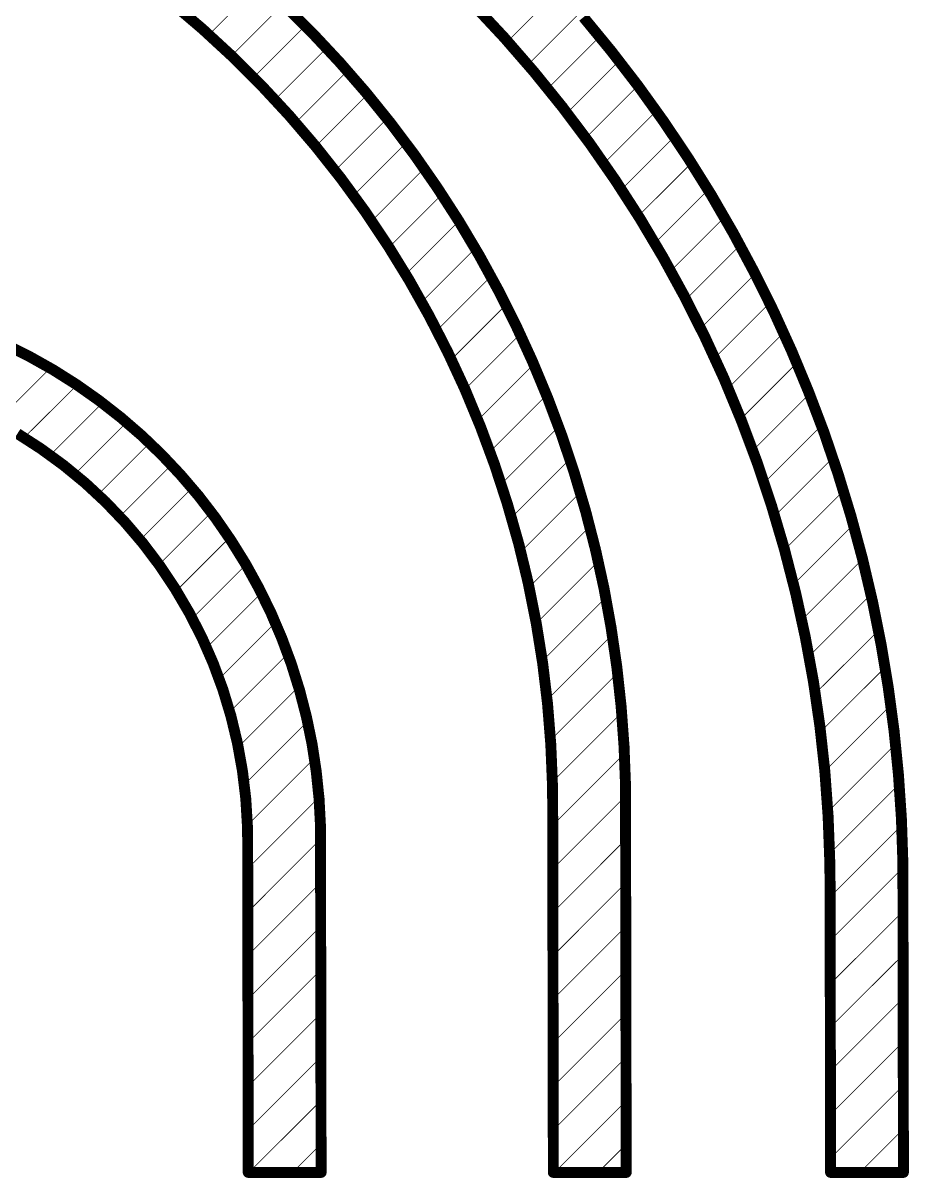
# Model space of a CAD drawing. Header units: millimetres. Extents: x 0 to 13.2, y -0.1 to 6.1.
# Drawn here: x 11.941 to 13.159, y 1.493 to 3.081 of the extents above; entities that cross this region are included whole.
import ezdxf

# ---------------------------------------------------------------- set-up
doc = ezdxf.new("R2010")
doc.units = ezdxf.units.MM
doc.header["$MEASUREMENT"] = 0
doc.layers.add('Mechanical3', color=76, linetype='Continuous')

msp = doc.modelspace()

# ---------------------------------------------------------------- linework, layer by layer
at = {"layer": 'Mechanical3'}
for points, const_width in [([(12.1963, 3.0648), (12.2682, 3.1367)], 0.001), ([(12.1452, 3.1096), (12.1879, 3.0732)], 0.015), ([(12.5606, 3.1067), (12.603, 3.0612)], 0.015), ([(12.6072, 3.0557), (12.679, 3.1275)], 0.001), ([(12.2275, 3.036), (12.2993, 3.1078)], 0.001), ([(12.3007, 3.1057), (12.3394, 3.0671)], 0.015), ([(12.6351, 3.0235), (12.7071, 3.0956)], 0.001), ([(12.7118, 3.0894), (12.7501, 3.0428)], 0.015), ([(12.1879, 3.0732), (12.2292, 3.0351)], 0.015), ([(12.2576, 3.0061), (12.3294, 3.0779)], 0.001), ([(12.3394, 3.0671), (12.3767, 3.0272)], 0.015), ([(12.603, 3.0612), (12.6438, 3.0142)], 0.015), ([(12.6622, 2.9907), (12.7343, 3.0628)], 0.001), ([(12.7501, 3.0428), (12.7869, 2.995)], 0.015), ([(12.2292, 3.0351), (12.2689, 2.9955)], 0.015), ([(12.2869, 2.9754), (12.3587, 3.0472)], 0.001), ([(12.3767, 3.0272), (12.4125, 2.986)], 0.015), ([(12.6438, 3.0142), (12.6829, 2.9658)], 0.015), ([(12.6888, 2.9572), (12.761, 3.0295)], 0.001), ([(12.2689, 2.9955), (12.3071, 2.9543)], 0.015), ([(12.3154, 2.9439), (12.3873, 3.0158)], 0.001), ([(12.7869, 2.995), (12.8221, 2.946)], 0.015), ([(12.4125, 2.986), (12.4468, 2.9435)], 0.015), ([(12.7145, 2.923), (12.7871, 2.9956)], 0.001), ([(12.343, 2.9115), (12.4151, 2.9835)], 0.001), ([(12.6829, 2.9658), (12.7203, 2.916)], 0.015), ([(12.3071, 2.9543), (12.3436, 2.9116)], 0.015), ([(12.7393, 2.8878), (12.8122, 2.9606)], 0.001), ([(12.3696, 2.878), (12.4419, 2.9503)], 0.001), ([(12.4468, 2.9435), (12.4796, 2.8998)], 0.015), ([(12.8221, 2.946), (12.8557, 2.8959)], 0.015), ([(12.7203, 2.916), (12.7558, 2.8649)], 0.015), ([(12.7636, 2.8521), (12.8366, 2.9251)], 0.001), ([(12.3436, 2.9116), (12.3784, 2.8676)], 0.015), ([(12.3952, 2.8437), (12.4678, 2.9163)], 0.001), ([(12.4796, 2.8998), (12.5108, 2.8549)], 0.015), ([(12.8557, 2.8959), (12.8877, 2.8447)], 0.015), ([(12.4201, 2.8086), (12.4929, 2.8814)], 0.001), ([(12.7871, 2.8156), (12.8605, 2.889)], 0.001), ([(12.3784, 2.8676), (12.4115, 2.8222)], 0.015), ([(12.5108, 2.8549), (12.5404, 2.809)], 0.015), ([(12.7558, 2.8649), (12.7895, 2.8126)], 0.015), ([(12.4441, 2.7726), (12.5172, 2.8457)], 0.001), ([(12.8096, 2.7781), (12.8835, 2.852)], 0.001), ([(12.8877, 2.8447), (12.9179, 2.7924)], 0.015), ([(12.4115, 2.8222), (12.4427, 2.7755)], 0.015), ([(12.5404, 2.809), (12.5683, 2.7621)], 0.015), ([(12.7895, 2.8126), (12.8213, 2.7591)], 0.015), ([(12.8314, 2.7399), (12.9057, 2.8142)], 0.001), ([(12.4669, 2.7354), (12.5407, 2.8092)], 0.001), ([(12.9179, 2.7924), (12.9464, 2.7392)], 0.015), ([(12.4427, 2.7755), (12.4721, 2.7277)], 0.015), ([(12.4888, 2.6973), (12.5631, 2.7716)], 0.001), ([(12.5683, 2.7621), (12.5946, 2.7141)], 0.015), ([(12.8213, 2.7591), (12.8512, 2.7045)], 0.015), ([(12.8526, 2.7011), (12.9273, 2.7757)], 0.001), ([(12.4721, 2.7277), (12.4996, 2.6787)], 0.015), ([(12.5097, 2.6582), (12.5846, 2.7331)], 0.001), ([(12.8726, 2.6611), (12.9481, 2.7366)], 0.001), ([(12.9464, 2.7392), (12.9732, 2.6852)], 0.015), ([(12.5946, 2.7141), (12.6191, 2.6653)], 0.015), ([(12.8512, 2.7045), (12.8791, 2.6489)], 0.015), ([(12.4996, 2.6787), (12.5252, 2.6287)], 0.015), ([(12.5297, 2.6182), (12.6052, 2.6937)], 0.001), ([(12.8919, 2.6204), (12.968, 2.6964)], 0.001), ([(12.9732, 2.6852), (12.9982, 2.6302)], 0.015), ([(12.6191, 2.6653), (12.6418, 2.6157)], 0.015), ([(12.5487, 2.5772), (12.6249, 2.6534)], 0.001), ([(12.8791, 2.6489), (12.9051, 2.5924)], 0.015), ([(12.9104, 2.5788), (12.987, 2.6555)], 0.001), ([(11.9155, 2.64), (11.9494, 2.623)], 0.015), ([(12.9982, 2.6302), (13.0213, 2.5745)], 0.015), ([(11.9494, 2.623), (11.9825, 2.6044)], 0.015), ([(12.5252, 2.6287), (12.5488, 2.5778)], 0.015), ([(12.6418, 2.6157), (12.6628, 2.5652)], 0.015), ([(11.904, 2.5325), (11.9788, 2.6073)], 0.001), ([(11.9825, 2.6044), (12.0146, 2.5841)], 0.015), ([(12.5663, 2.5348), (12.6436, 2.6121)], 0.001), ([(12.928, 2.5365), (13.0053, 2.6138)], 0.001), ([(12.0146, 2.5841), (12.0456, 2.5622)], 0.015), ([(12.9051, 2.5924), (12.9289, 2.5349)], 0.015), ([(11.9419, 2.5104), (12.0157, 2.5841)], 0.001), ([(12.5488, 2.5778), (12.5703, 2.5259)], 0.015), ([(13.0213, 2.5745), (13.0427, 2.5181)], 0.015), ([(11.9778, 2.4863), (12.0506, 2.5591)], 0.001), ([(12.0456, 2.5622), (12.0755, 2.5388)], 0.015), ([(12.5829, 2.4913), (12.6613, 2.5697)], 0.001), ([(12.6628, 2.5652), (12.682, 2.5141)], 0.015), ([(12.9444, 2.4929), (13.0228, 2.5713)], 0.001), ([(12.0755, 2.5388), (12.1042, 2.514)], 0.015), ([(12.9289, 2.5349), (12.9508, 2.4766)], 0.015), ([(12.0117, 2.4601), (12.0839, 2.5324)], 0.001), ([(12.5703, 2.5259), (12.5898, 2.4733)], 0.015), ([(12.5982, 2.4467), (12.6777, 2.5262)], 0.001), ([(12.9599, 2.4484), (13.0393, 2.5278)], 0.001), ([(11.9334, 2.5167), (11.9656, 2.4959)], 0.015), ([(12.1042, 2.514), (12.1316, 2.4877)], 0.015), ([(12.682, 2.5141), (12.6993, 2.4623)], 0.015), ([(13.0427, 2.5181), (13.0621, 2.4609)], 0.015), ([(11.9656, 2.4959), (11.9966, 2.4733)], 0.015), ([(12.0436, 2.4321), (12.1155, 2.5039)], 0.001), ([(12.1316, 2.4877), (12.1576, 2.4601)], 0.015), ([(11.9966, 2.4733), (12.0263, 2.4489)], 0.015), ([(12.5898, 2.4733), (12.6072, 2.4199)], 0.015), ([(12.6124, 2.4009), (12.6931, 2.4816)], 0.001), ([(12.9508, 2.4766), (12.9705, 2.4176)], 0.015), ([(12.9746, 2.403), (13.0548, 2.4833)], 0.001), ([(12.0736, 2.402), (12.1454, 2.4738)], 0.001), ([(12.1576, 2.4601), (12.1823, 2.4312)], 0.015), ([(12.6993, 2.4623), (12.7148, 2.4099)], 0.015), ([(13.0621, 2.4609), (13.0797, 2.4032)], 0.015), ([(12.0263, 2.4489), (12.0544, 2.4228)], 0.015), ([(12.1016, 2.3701), (12.1736, 2.4421)], 0.001), ([(12.1823, 2.4312), (12.2054, 2.4011)], 0.015), ([(12.6253, 2.3538), (12.7073, 2.4358)], 0.001), ([(12.9882, 2.3567), (13.0694, 2.4379)], 0.001), ([(12.0544, 2.4228), (12.081, 2.395)], 0.015), ([(12.6072, 2.4199), (12.6226, 2.3659)], 0.015), ([(12.7148, 2.4099), (12.7284, 2.357)], 0.015), ([(12.9705, 2.4176), (12.9881, 2.3579)], 0.015), ([(12.081, 2.395), (12.1059, 2.3658)], 0.015), ([(12.1277, 2.3362), (12.2002, 2.4086)], 0.001), ([(12.2054, 2.4011), (12.227, 2.3698)], 0.015), ([(13.0797, 2.4032), (13.0954, 2.345)], 0.015), ([(12.6368, 2.3053), (12.7204, 2.3888)], 0.001), ([(13.0005, 2.309), (13.0831, 2.3916)], 0.001), ([(12.1059, 2.3658), (12.129, 2.3352)], 0.015), ([(12.1517, 2.3002), (12.225, 2.3735)], 0.001), ([(12.227, 2.3698), (12.247, 2.3376)], 0.015), ([(12.6226, 2.3659), (12.6358, 2.3113)], 0.015), ([(12.7284, 2.357), (12.7401, 2.3036)], 0.015), ([(12.9881, 2.3579), (13.0036, 2.2976)], 0.015), ([(13.0954, 2.345), (13.1092, 2.2862)], 0.015), ([(12.129, 2.3352), (12.1503, 2.3032)], 0.015), ([(12.1735, 2.262), (12.248, 2.3365)], 0.001), ([(12.247, 2.3376), (12.2653, 2.3043)], 0.015), ([(12.6468, 2.2553), (12.7321, 2.3406)], 0.001), ([(13.0116, 2.2601), (13.0958, 2.3443)], 0.001), ([(12.1503, 2.3032), (12.1697, 2.2701)], 0.015), ([(12.2653, 2.3043), (12.282, 2.2702)], 0.015), ([(12.6358, 2.3113), (12.6468, 2.2563)], 0.015), ([(12.7401, 2.3036), (12.7498, 2.2499)], 0.015), ([(13.0036, 2.2976), (13.0169, 2.2368)], 0.015), ([(12.1931, 2.2216), (12.269, 2.2975)], 0.001), ([(12.6551, 2.2036), (12.7425, 2.291)], 0.001), ([(13.0216, 2.2101), (13.1072, 2.2957)], 0.001), ([(13.1092, 2.2862), (13.1211, 2.227)], 0.015), ([(12.1697, 2.2701), (12.1872, 2.2359)], 0.015), ([(12.282, 2.2702), (12.2969, 2.2353)], 0.015), ([(12.2104, 2.1788), (12.2881, 2.2566)], 0.001), ([(12.6468, 2.2563), (12.6557, 2.2008)], 0.015), ([(12.7498, 2.2499), (12.7577, 2.1958)], 0.015), ([(12.1872, 2.2359), (12.2026, 2.2007)], 0.015), ([(12.2969, 2.2353), (12.3101, 2.1997)], 0.015), ([(12.6617, 2.1501), (12.7514, 2.2399)], 0.001), ([(13.0169, 2.2368), (13.0281, 2.1756)], 0.015), ([(13.0304, 2.1589), (13.1175, 2.2459)], 0.001), ([(13.1211, 2.227), (13.131, 2.1675)], 0.015), ([(12.2026, 2.2007), (12.2159, 2.1647)], 0.015), ([(12.2251, 2.1336), (12.3052, 2.2137)], 0.001), ([(12.6557, 2.2008), (12.6624, 2.1451)], 0.015), ([(12.3101, 2.1997), (12.3214, 2.1635)], 0.015), ([(12.7577, 2.1958), (12.7636, 2.1415)], 0.015), ([(13.0378, 2.1063), (13.1266, 2.195)], 0.001), ([(12.6663, 2.0948), (12.7587, 2.1872)], 0.001), ([(13.0281, 2.1756), (13.037, 2.114)], 0.015), ([(12.2159, 2.1647), (12.227, 2.128)], 0.015), ([(12.2368, 2.0853), (12.3201, 2.1685)], 0.001), ([(12.3214, 2.1635), (12.3309, 2.1267)], 0.015), ([(13.131, 2.1675), (13.139, 2.1077)], 0.015), ([(12.6624, 2.1451), (12.6669, 2.0891)], 0.015), ([(12.7636, 2.1415), (12.7676, 2.087)], 0.015), ([(12.227, 2.128), (12.236, 2.0906)], 0.015), ([(12.3309, 2.1267), (12.3386, 2.0895)], 0.015), ([(12.669, 2.0374), (12.7643, 2.1328)], 0.001), ([(13.0437, 2.0522), (13.1344, 2.1429)], 0.001), ([(12.245, 2.0335), (12.3323, 2.1208)], 0.001), ([(13.037, 2.114), (13.0438, 2.0522)], 0.015), ([(13.139, 2.1077), (13.145, 2.0476)], 0.015), ([(12.236, 2.0906), (12.2428, 2.0528)], 0.015), ([(12.3386, 2.0895), (12.3443, 2.052)], 0.015), ([(12.6669, 2.0891), (12.6692, 2.033)], 0.015), ([(12.7676, 2.087), (12.7697, 2.0324)], 0.015), ([(13.0478, 1.9963), (13.1409, 2.0894)], 0.001), ([(12.2495, 1.978), (12.3417, 2.0701)], 0.001), ([(12.6695, 1.978), (12.768, 2.0765)], 0.001), ([(12.2428, 2.0528), (12.2474, 2.0147)], 0.015), ([(12.3443, 2.052), (12.3482, 2.0143)], 0.015), ([(13.0438, 2.0522), (13.0483, 1.9901)], 0.015), ([(13.145, 2.0476), (13.1491, 1.9874)], 0.015), ([(12.6692, 2.033), (12.6695, 2.0049)], 0.015), ([(12.7697, 2.0324), (12.7697, 2.0051)], 0.015), ([(13.0502, 1.9387), (13.146, 2.0344)], 0.001), ([(12.2474, 2.0147), (12.2497, 1.9764)], 0.015), ([(12.3482, 2.0143), (12.3502, 1.9763)], 0.015), ([(12.6696, 1.9181), (12.7697, 2.0182)], 0.001), ([(12.2501, 1.9185), (12.3481, 2.0165)], 0.001), ([(12.6695, 2.0049), (12.6704, 1.5004)], 0.015), ([(12.7697, 2.0051), (12.7706, 1.5004)], 0.015), ([(13.0483, 1.9901), (13.0506, 1.9279)], 0.015), ([(13.1491, 1.9874), (13.1511, 1.9271)], 0.015), ([(12.2497, 1.9764), (12.25, 1.9572)], 0.015), ([(12.3502, 1.9763), (12.3502, 1.9574)], 0.015), ([(13.051, 1.8795), (13.1494, 1.9779)], 0.001), ([(12.25, 1.9572), (12.2508, 1.5004)], 0.015), ([(12.2502, 1.8586), (12.3502, 1.9587)], 0.001), ([(12.3502, 1.9574), (12.351, 1.5004)], 0.015), ([(12.6698, 1.8582), (12.7698, 1.9583)], 0.001), ([(13.0506, 1.9279), (13.051, 1.8968)], 0.015), ([(13.1511, 1.9271), (13.1512, 1.897)], 0.015), ([(13.0511, 1.8196), (13.1512, 1.9196)], 0.001), ([(12.2503, 1.7987), (12.3503, 1.8988)], 0.001), ([(12.6699, 1.7983), (12.7699, 1.8984)], 0.001), ([(13.051, 1.8968), (13.0517, 1.5004)], 0.015), ([(13.1512, 1.897), (13.1519, 1.5004)], 0.015), ([(13.0512, 1.7597), (13.1513, 1.8597)], 0.001), ([(12.2504, 1.7388), (12.3504, 1.8389)], 0.001), ([(12.67, 1.7384), (12.77, 1.8385)], 0.001), ([(13.0513, 1.6998), (13.1514, 1.7998)], 0.001), ([(12.2505, 1.679), (12.3505, 1.779)], 0.001), ([(12.6701, 1.6785), (12.7701, 1.7786)], 0.001), ([(13.0514, 1.6399), (13.1515, 1.74)], 0.001), ([(12.2506, 1.6191), (12.3506, 1.7191)], 0.001), ([(12.6702, 1.6187), (12.7702, 1.7187)], 0.001), ([(13.0515, 1.58), (13.1516, 1.6801)], 0.001), ([(12.2507, 1.5592), (12.3507, 1.6592)], 0.001), ([(12.6703, 1.5588), (12.7703, 1.6588)], 0.001), ([(13.0516, 1.5201), (13.1517, 1.6202)], 0.001), ([(12.2513, 1.4998), (12.3508, 1.5993)], 0.001), ([(12.6713, 1.4998), (12.7704, 1.5989)], 0.001), ([(13.0913, 1.4998), (13.1518, 1.5603)], 0.001), ([(12.3113, 1.4998), (12.3509, 1.5394)], 0.001), ([(12.7313, 1.4998), (12.7705, 1.539)], 0.001), ([(12.2508, 1.5004), (12.351, 1.5004)], 0.015), ([(12.6704, 1.5004), (12.7706, 1.5004)], 0.015), ([(13.0517, 1.5004), (13.1519, 1.5004)], 0.015)]:
    msp.add_lwpolyline(points, dxfattribs=dict(at, const_width=const_width))
for points, const_width in [([(12.1842, 3.0732, 1), (12.1917, 3.0732, 1)], 0.0075), ([(12.1842, 3.0732, 1), (12.1917, 3.0732, 1)], 0.0075), ([(12.3292, 3.0779, 1), (12.3297, 3.0779, 1)], 0.0005), ([(12.3357, 3.0671, 1), (12.3432, 3.0671, 1)], 0.0075), ([(12.3357, 3.0671, 1), (12.3432, 3.0671, 1)], 0.0075), ([(12.5993, 3.0612, 1), (12.6068, 3.0612, 1)], 0.0075), ([(12.5993, 3.0612, 1), (12.6068, 3.0612, 1)], 0.0075), ([(12.196, 3.0648, 1), (12.1965, 3.0648, 1)], 0.0005), ([(12.6069, 3.0557, 1), (12.6074, 3.0557, 1)], 0.0005), ([(12.7341, 3.0628, 1), (12.7346, 3.0628, 1)], 0.0005), ([(12.7464, 3.0428, 1), (12.7539, 3.0428, 1)], 0.0075), ([(12.7464, 3.0428, 1), (12.7539, 3.0428, 1)], 0.0075), ([(12.2255, 3.0351, 1), (12.233, 3.0351, 1)], 0.0075), ([(12.2255, 3.0351, 1), (12.233, 3.0351, 1)], 0.0075), ([(12.2272, 3.036, 1), (12.2277, 3.036, 1)], 0.0005), ([(12.3585, 3.0472, 1), (12.359, 3.0472, 1)], 0.0005), ([(12.3729, 3.0272, 1), (12.3804, 3.0272, 1)], 0.0075), ([(12.3729, 3.0272, 1), (12.3804, 3.0272, 1)], 0.0075), ([(12.6348, 3.0235, 1), (12.6353, 3.0235, 1)], 0.0005), ([(12.6401, 3.0142, 1), (12.6476, 3.0142, 1)], 0.0075), ([(12.6401, 3.0142, 1), (12.6476, 3.0142, 1)], 0.0075), ([(12.7608, 3.0295, 1), (12.7613, 3.0295, 1)], 0.0005), ([(12.2573, 3.0061, 1), (12.2578, 3.0061, 1)], 0.0005), ([(12.2652, 2.9955, 1), (12.2727, 2.9955, 1)], 0.0075), ([(12.2652, 2.9955, 1), (12.2727, 2.9955, 1)], 0.0075), ([(12.387, 3.0158, 1), (12.3875, 3.0158, 1)], 0.0005), ([(12.7832, 2.995, 1), (12.7907, 2.995, 1)], 0.0075), ([(12.7832, 2.995, 1), (12.7907, 2.995, 1)], 0.0075), ([(12.4087, 2.986, 1), (12.4162, 2.986, 1)], 0.0075), ([(12.4087, 2.986, 1), (12.4162, 2.986, 1)], 0.0075), ([(12.662, 2.9907, 1), (12.6625, 2.9907, 1)], 0.0005), ([(12.7868, 2.9956, 1), (12.7873, 2.9956, 1)], 0.0005), ([(12.2866, 2.9754, 1), (12.2871, 2.9754, 1)], 0.0005), ([(12.4148, 2.9835, 1), (12.4153, 2.9835, 1)], 0.0005), ([(12.6792, 2.9658, 1), (12.6867, 2.9658, 1)], 0.0075), ([(12.6792, 2.9658, 1), (12.6867, 2.9658, 1)], 0.0075), ([(12.3034, 2.9543, 1), (12.3109, 2.9543, 1)], 0.0075), ([(12.3034, 2.9543, 1), (12.3109, 2.9543, 1)], 0.0075), ([(12.6885, 2.9572, 1), (12.689, 2.9572, 1)], 0.0005), ([(12.8119, 2.9606, 1), (12.8124, 2.9606, 1)], 0.0005), ([(12.3151, 2.9439, 1), (12.3156, 2.9439, 1)], 0.0005), ([(12.4431, 2.9435, 1), (12.4506, 2.9435, 1)], 0.0075), ([(12.4431, 2.9435, 1), (12.4506, 2.9435, 1)], 0.0075), ([(12.4416, 2.9503, 1), (12.4421, 2.9503, 1)], 0.0005), ([(12.8184, 2.946, 1), (12.8259, 2.946, 1)], 0.0075), ([(12.8184, 2.946, 1), (12.8259, 2.946, 1)], 0.0075), ([(12.7165, 2.916, 1), (12.724, 2.916, 1)], 0.0075), ([(12.7165, 2.916, 1), (12.724, 2.916, 1)], 0.0075), ([(12.7142, 2.923, 1), (12.7147, 2.923, 1)], 0.0005), ([(12.8364, 2.9251, 1), (12.8369, 2.9251, 1)], 0.0005), ([(12.3399, 2.9116, 1), (12.3474, 2.9116, 1)], 0.0075), ([(12.3399, 2.9116, 1), (12.3474, 2.9116, 1)], 0.0075), ([(12.3428, 2.9115, 1), (12.3433, 2.9115, 1)], 0.0005), ([(12.4675, 2.9163, 1), (12.468, 2.9163, 1)], 0.0005), ([(12.4758, 2.8998, 1), (12.4833, 2.8998, 1)], 0.0075), ([(12.4758, 2.8998, 1), (12.4833, 2.8998, 1)], 0.0075), ([(12.852, 2.8959, 1), (12.8595, 2.8959, 1)], 0.0075), ([(12.852, 2.8959, 1), (12.8595, 2.8959, 1)], 0.0075), ([(12.3693, 2.878, 1), (12.3698, 2.878, 1)], 0.0005), ([(12.4927, 2.8814, 1), (12.4932, 2.8814, 1)], 0.0005), ([(12.7391, 2.8878, 1), (12.7396, 2.8878, 1)], 0.0005), ([(12.8602, 2.889, 1), (12.8607, 2.889, 1)], 0.0005), ([(12.3747, 2.8676, 1), (12.3822, 2.8676, 1)], 0.0075), ([(12.3747, 2.8676, 1), (12.3822, 2.8676, 1)], 0.0075), ([(12.5071, 2.8549, 1), (12.5146, 2.8549, 1)], 0.0075), ([(12.5071, 2.8549, 1), (12.5146, 2.8549, 1)], 0.0075), ([(12.7521, 2.8649, 1), (12.7596, 2.8649, 1)], 0.0075), ([(12.7521, 2.8649, 1), (12.7596, 2.8649, 1)], 0.0075), ([(12.395, 2.8437, 1), (12.3955, 2.8437, 1)], 0.0005), ([(12.517, 2.8457, 1), (12.5175, 2.8457, 1)], 0.0005), ([(12.7633, 2.8521, 1), (12.7638, 2.8521, 1)], 0.0005), ([(12.8839, 2.8447, 1), (12.8914, 2.8447, 1)], 0.0075), ([(12.8839, 2.8447, 1), (12.8914, 2.8447, 1)], 0.0075), ([(12.8833, 2.852, 1), (12.8838, 2.852, 1)], 0.0005), ([(12.4077, 2.8222, 1), (12.4152, 2.8222, 1)], 0.0075), ([(12.4077, 2.8222, 1), (12.4152, 2.8222, 1)], 0.0075), ([(12.5366, 2.809, 1), (12.5441, 2.809, 1)], 0.0075), ([(12.5366, 2.809, 1), (12.5441, 2.809, 1)], 0.0075), ([(12.7858, 2.8126, 1), (12.7933, 2.8126, 1)], 0.0075), ([(12.7858, 2.8126, 1), (12.7933, 2.8126, 1)], 0.0075), ([(12.7869, 2.8156, 1), (12.7874, 2.8156, 1)], 0.0005), ([(12.9055, 2.8142, 1), (12.906, 2.8142, 1)], 0.0005), ([(12.4198, 2.8086, 1), (12.4203, 2.8086, 1)], 0.0005), ([(12.5405, 2.8092, 1), (12.541, 2.8092, 1)], 0.0005), ([(12.9141, 2.7924, 1), (12.9216, 2.7924, 1)], 0.0075), ([(12.9141, 2.7924, 1), (12.9216, 2.7924, 1)], 0.0075), ([(12.439, 2.7755, 1), (12.4465, 2.7755, 1)], 0.0075), ([(12.439, 2.7755, 1), (12.4465, 2.7755, 1)], 0.0075), ([(12.4438, 2.7726, 1), (12.4443, 2.7726, 1)], 0.0005), ([(12.5646, 2.7621, 1), (12.5721, 2.7621, 1)], 0.0075), ([(12.5646, 2.7621, 1), (12.5721, 2.7621, 1)], 0.0075), ([(12.5629, 2.7716, 1), (12.5634, 2.7716, 1)], 0.0005), ([(12.8093, 2.7781, 1), (12.8098, 2.7781, 1)], 0.0005), ([(12.8176, 2.7591, 1), (12.8251, 2.7591, 1)], 0.0075), ([(12.8176, 2.7591, 1), (12.8251, 2.7591, 1)], 0.0075), ([(12.927, 2.7757, 1), (12.9275, 2.7757, 1)], 0.0005), ([(12.4684, 2.7277, 1), (12.4759, 2.7277, 1)], 0.0075), ([(12.4684, 2.7277, 1), (12.4759, 2.7277, 1)], 0.0075), ([(12.4667, 2.7354, 1), (12.4672, 2.7354, 1)], 0.0005), ([(12.5844, 2.7331, 1), (12.5849, 2.7331, 1)], 0.0005), ([(12.8312, 2.7399, 1), (12.8317, 2.7399, 1)], 0.0005), ([(12.9427, 2.7392, 1), (12.9502, 2.7392, 1)], 0.0075), ([(12.9427, 2.7392, 1), (12.9502, 2.7392, 1)], 0.0075), ([(12.9479, 2.7366, 1), (12.9484, 2.7366, 1)], 0.0005), ([(12.5908, 2.7141, 1), (12.5983, 2.7141, 1)], 0.0075), ([(12.5908, 2.7141, 1), (12.5983, 2.7141, 1)], 0.0075), ([(12.8475, 2.7045, 1), (12.855, 2.7045, 1)], 0.0075), ([(12.8475, 2.7045, 1), (12.855, 2.7045, 1)], 0.0075), ([(12.8523, 2.7011, 1), (12.8528, 2.7011, 1)], 0.0005), ([(12.4885, 2.6973, 1), (12.489, 2.6973, 1)], 0.0005), ([(12.4959, 2.6787, 1), (12.5034, 2.6787, 1)], 0.0075), ([(12.4959, 2.6787, 1), (12.5034, 2.6787, 1)], 0.0075), ([(12.605, 2.6937, 1), (12.6055, 2.6937, 1)], 0.0005), ([(12.9694, 2.6852, 1), (12.9769, 2.6852, 1)], 0.0075), ([(12.9694, 2.6852, 1), (12.9769, 2.6852, 1)], 0.0075), ([(12.9677, 2.6964, 1), (12.9682, 2.6964, 1)], 0.0005), ([(12.6153, 2.6653, 1), (12.6228, 2.6653, 1)], 0.0075), ([(12.6153, 2.6653, 1), (12.6228, 2.6653, 1)], 0.0075), ([(12.5095, 2.6582, 1), (12.51, 2.6582, 1)], 0.0005), ([(12.6247, 2.6534, 1), (12.6252, 2.6534, 1)], 0.0005), ([(12.8754, 2.6489, 1), (12.8829, 2.6489, 1)], 0.0075), ([(12.8754, 2.6489, 1), (12.8829, 2.6489, 1)], 0.0075), ([(12.8724, 2.6611, 1), (12.8729, 2.6611, 1)], 0.0005), ([(12.9868, 2.6555, 1), (12.9873, 2.6555, 1)], 0.0005), ([(12.9944, 2.6302, 1), (13.0019, 2.6302, 1)], 0.0075), ([(12.9944, 2.6302, 1), (13.0019, 2.6302, 1)], 0.0075), ([(11.9457, 2.623, 1), (11.9532, 2.623, 1)], 0.0075), ([(11.9457, 2.623, 1), (11.9532, 2.623, 1)], 0.0075), ([(12.5214, 2.6287, 1), (12.5289, 2.6287, 1)], 0.0075), ([(12.5214, 2.6287, 1), (12.5289, 2.6287, 1)], 0.0075), ([(12.6381, 2.6157, 1), (12.6456, 2.6157, 1)], 0.0075), ([(12.6381, 2.6157, 1), (12.6456, 2.6157, 1)], 0.0075), ([(11.9788, 2.6044, 1), (11.9863, 2.6044, 1)], 0.0075), ([(11.9788, 2.6044, 1), (11.9863, 2.6044, 1)], 0.0075), ([(11.9785, 2.6073, 1), (11.979, 2.6073, 1)], 0.0005), ([(12.5295, 2.6182, 1), (12.53, 2.6182, 1)], 0.0005), ([(12.6434, 2.6121, 1), (12.6439, 2.6121, 1)], 0.0005), ([(12.8916, 2.6204, 1), (12.8921, 2.6204, 1)], 0.0005), ([(13.0051, 2.6138, 1), (13.0056, 2.6138, 1)], 0.0005), ([(12.0109, 2.5841, 1), (12.0184, 2.5841, 1)], 0.0075), ([(12.0109, 2.5841, 1), (12.0184, 2.5841, 1)], 0.0075), ([(12.9013, 2.5924, 1), (12.9088, 2.5924, 1)], 0.0075), ([(12.9013, 2.5924, 1), (12.9088, 2.5924, 1)], 0.0075), ([(12.0154, 2.5841, 1), (12.0159, 2.5841, 1)], 0.0005), ([(12.545, 2.5778, 1), (12.5525, 2.5778, 1)], 0.0075), ([(12.545, 2.5778, 1), (12.5525, 2.5778, 1)], 0.0075), ([(12.5484, 2.5772, 1), (12.5489, 2.5772, 1)], 0.0005), ([(12.9101, 2.5788, 1), (12.9106, 2.5788, 1)], 0.0005), ([(13.0176, 2.5745, 1), (13.0251, 2.5745, 1)], 0.0075), ([(13.0176, 2.5745, 1), (13.0251, 2.5745, 1)], 0.0075), ([(12.0419, 2.5622, 1), (12.0494, 2.5622, 1)], 0.0075), ([(12.0419, 2.5622, 1), (12.0494, 2.5622, 1)], 0.0075), ([(12.0504, 2.5591, 1), (12.0509, 2.5591, 1)], 0.0005), ([(12.6591, 2.5652, 1), (12.6666, 2.5652, 1)], 0.0075), ([(12.6591, 2.5652, 1), (12.6666, 2.5652, 1)], 0.0075), ([(12.661, 2.5697, 1), (12.6615, 2.5697, 1)], 0.0005), ([(13.0226, 2.5713, 1), (13.0231, 2.5713, 1)], 0.0005), ([(12.0718, 2.5388, 1), (12.0793, 2.5388, 1)], 0.0075), ([(12.0718, 2.5388, 1), (12.0793, 2.5388, 1)], 0.0075), ([(12.9252, 2.5349, 1), (12.9327, 2.5349, 1)], 0.0075), ([(12.9252, 2.5349, 1), (12.9327, 2.5349, 1)], 0.0075), ([(12.0836, 2.5324, 1), (12.0841, 2.5324, 1)], 0.0005), ([(12.5666, 2.5259, 1), (12.5741, 2.5259, 1)], 0.0075), ([(12.5666, 2.5259, 1), (12.5741, 2.5259, 1)], 0.0075), ([(12.5661, 2.5348, 1), (12.5666, 2.5348, 1)], 0.0005), ([(12.6775, 2.5262, 1), (12.678, 2.5262, 1)], 0.0005), ([(12.9277, 2.5365, 1), (12.9282, 2.5365, 1)], 0.0005), ([(13.039, 2.5278, 1), (13.0395, 2.5278, 1)], 0.0005), ([(11.9417, 2.5104, 1), (11.9422, 2.5104, 1)], 0.0005), ([(12.1005, 2.514, 1), (12.108, 2.514, 1)], 0.0075), ([(12.1005, 2.514, 1), (12.108, 2.514, 1)], 0.0075), ([(12.6782, 2.5141, 1), (12.6857, 2.5141, 1)], 0.0075), ([(12.6782, 2.5141, 1), (12.6857, 2.5141, 1)], 0.0075), ([(13.0389, 2.5181, 1), (13.0464, 2.5181, 1)], 0.0075), ([(13.0389, 2.5181, 1), (13.0464, 2.5181, 1)], 0.0075), ([(11.9619, 2.4959, 1), (11.9694, 2.4959, 1)], 0.0075), ([(11.9619, 2.4959, 1), (11.9694, 2.4959, 1)], 0.0075), ([(12.1152, 2.5039, 1), (12.1157, 2.5039, 1)], 0.0005), ([(12.1279, 2.4877, 1), (12.1354, 2.4877, 1)], 0.0075), ([(12.1279, 2.4877, 1), (12.1354, 2.4877, 1)], 0.0075), ([(11.9776, 2.4863, 1), (11.9781, 2.4863, 1)], 0.0005), ([(11.9929, 2.4733, 1), (12.0004, 2.4733, 1)], 0.0075), ([(11.9929, 2.4733, 1), (12.0004, 2.4733, 1)], 0.0075), ([(12.5861, 2.4733, 1), (12.5936, 2.4733, 1)], 0.0075), ([(12.5861, 2.4733, 1), (12.5936, 2.4733, 1)], 0.0075), ([(12.5826, 2.4913, 1), (12.5831, 2.4913, 1)], 0.0005), ([(12.6929, 2.4816, 1), (12.6934, 2.4816, 1)], 0.0005), ([(12.947, 2.4766, 1), (12.9545, 2.4766, 1)], 0.0075), ([(12.947, 2.4766, 1), (12.9545, 2.4766, 1)], 0.0075), ([(12.9441, 2.4929, 1), (12.9446, 2.4929, 1)], 0.0005), ([(13.0545, 2.4833, 1), (13.055, 2.4833, 1)], 0.0005), ([(12.1451, 2.4738, 1), (12.1456, 2.4738, 1)], 0.0005), ([(12.1539, 2.4601, 1), (12.1614, 2.4601, 1)], 0.0075), ([(12.1539, 2.4601, 1), (12.1614, 2.4601, 1)], 0.0075), ([(12.6956, 2.4623, 1), (12.7031, 2.4623, 1)], 0.0075), ([(12.6956, 2.4623, 1), (12.7031, 2.4623, 1)], 0.0075), ([(13.0584, 2.4609, 1), (13.0659, 2.4609, 1)], 0.0075), ([(13.0584, 2.4609, 1), (13.0659, 2.4609, 1)], 0.0075), ([(12.0114, 2.4601, 1), (12.0119, 2.4601, 1)], 0.0005), ([(12.0225, 2.4489, 1), (12.03, 2.4489, 1)], 0.0075), ([(12.0225, 2.4489, 1), (12.03, 2.4489, 1)], 0.0075), ([(12.598, 2.4467, 1), (12.5985, 2.4467, 1)], 0.0005), ([(12.9597, 2.4484, 1), (12.9602, 2.4484, 1)], 0.0005), ([(12.0433, 2.4321, 1), (12.0438, 2.4321, 1)], 0.0005), ([(12.1734, 2.4421, 1), (12.1739, 2.4421, 1)], 0.0005), ([(12.1785, 2.4312, 1), (12.186, 2.4312, 1)], 0.0075), ([(12.1785, 2.4312, 1), (12.186, 2.4312, 1)], 0.0075), ([(12.7071, 2.4358, 1), (12.7076, 2.4358, 1)], 0.0005), ([(13.0692, 2.4379, 1), (13.0697, 2.4379, 1)], 0.0005), ([(12.0507, 2.4228, 1), (12.0582, 2.4228, 1)], 0.0075), ([(12.0507, 2.4228, 1), (12.0582, 2.4228, 1)], 0.0075), ([(12.6035, 2.4199, 1), (12.611, 2.4199, 1)], 0.0075), ([(12.6035, 2.4199, 1), (12.611, 2.4199, 1)], 0.0075), ([(12.711, 2.4099, 1), (12.7185, 2.4099, 1)], 0.0075), ([(12.711, 2.4099, 1), (12.7185, 2.4099, 1)], 0.0075), ([(12.9668, 2.4176, 1), (12.9743, 2.4176, 1)], 0.0075), ([(12.9668, 2.4176, 1), (12.9743, 2.4176, 1)], 0.0075), ([(12.0733, 2.402, 1), (12.0738, 2.402, 1)], 0.0005), ([(12.0772, 2.395, 1), (12.0847, 2.395, 1)], 0.0075), ([(12.0772, 2.395, 1), (12.0847, 2.395, 1)], 0.0075), ([(12.2017, 2.4011, 1), (12.2092, 2.4011, 1)], 0.0075), ([(12.2017, 2.4011, 1), (12.2092, 2.4011, 1)], 0.0075), ([(12.1999, 2.4086, 1), (12.2004, 2.4086, 1)], 0.0005), ([(12.6122, 2.4009, 1), (12.6127, 2.4009, 1)], 0.0005), ([(12.9743, 2.403, 1), (12.9748, 2.403, 1)], 0.0005), ([(13.076, 2.4032, 1), (13.0835, 2.4032, 1)], 0.0075), ([(13.076, 2.4032, 1), (13.0835, 2.4032, 1)], 0.0075), ([(12.7201, 2.3888, 1), (12.7206, 2.3888, 1)], 0.0005), ([(13.0828, 2.3916, 1), (13.0833, 2.3916, 1)], 0.0005), ([(12.1021, 2.3658, 1), (12.1096, 2.3658, 1)], 0.0075), ([(12.1021, 2.3658, 1), (12.1096, 2.3658, 1)], 0.0075), ([(12.1014, 2.3701, 1), (12.1019, 2.3701, 1)], 0.0005), ([(12.2232, 2.3698, 1), (12.2307, 2.3698, 1)], 0.0075), ([(12.2232, 2.3698, 1), (12.2307, 2.3698, 1)], 0.0075), ([(12.2248, 2.3735, 1), (12.2253, 2.3735, 1)], 0.0005), ([(12.6188, 2.3659, 1), (12.6263, 2.3659, 1)], 0.0075), ([(12.6188, 2.3659, 1), (12.6263, 2.3659, 1)], 0.0075), ([(12.6251, 2.3538, 1), (12.6256, 2.3538, 1)], 0.0005), ([(12.7246, 2.357, 1), (12.7321, 2.357, 1)], 0.0075), ([(12.7246, 2.357, 1), (12.7321, 2.357, 1)], 0.0075), ([(12.9844, 2.3579, 1), (12.9919, 2.3579, 1)], 0.0075), ([(12.9844, 2.3579, 1), (12.9919, 2.3579, 1)], 0.0075), ([(12.988, 2.3567, 1), (12.9885, 2.3567, 1)], 0.0005), ([(13.0917, 2.345, 1), (13.0992, 2.345, 1)], 0.0075), ([(13.0917, 2.345, 1), (13.0992, 2.345, 1)], 0.0075), ([(12.1253, 2.3352, 1), (12.1328, 2.3352, 1)], 0.0075), ([(12.1253, 2.3352, 1), (12.1328, 2.3352, 1)], 0.0075), ([(12.1275, 2.3362, 1), (12.128, 2.3362, 1)], 0.0005), ([(12.2432, 2.3376, 1), (12.2507, 2.3376, 1)], 0.0075), ([(12.2432, 2.3376, 1), (12.2507, 2.3376, 1)], 0.0075), ([(12.2478, 2.3365, 1), (12.2483, 2.3365, 1)], 0.0005), ([(12.7319, 2.3406, 1), (12.7324, 2.3406, 1)], 0.0005), ([(13.0955, 2.3443, 1), (13.096, 2.3443, 1)], 0.0005), ([(12.1466, 2.3032, 1), (12.1541, 2.3032, 1)], 0.0075), ([(12.1466, 2.3032, 1), (12.1541, 2.3032, 1)], 0.0075), ([(12.2616, 2.3043, 1), (12.2691, 2.3043, 1)], 0.0075), ([(12.2616, 2.3043, 1), (12.2691, 2.3043, 1)], 0.0075), ([(12.632, 2.3113, 1), (12.6395, 2.3113, 1)], 0.0075), ([(12.632, 2.3113, 1), (12.6395, 2.3113, 1)], 0.0075), ([(12.6366, 2.3053, 1), (12.6371, 2.3053, 1)], 0.0005), ([(12.7363, 2.3036, 1), (12.7438, 2.3036, 1)], 0.0075), ([(12.7363, 2.3036, 1), (12.7438, 2.3036, 1)], 0.0075), ([(12.9998, 2.2976, 1), (13.0073, 2.2976, 1)], 0.0075), ([(12.9998, 2.2976, 1), (13.0073, 2.2976, 1)], 0.0075), ([(13.0002, 2.309, 1), (13.0007, 2.309, 1)], 0.0005), ([(12.1514, 2.3002, 1), (12.1519, 2.3002, 1)], 0.0005), ([(12.2688, 2.2975, 1), (12.2693, 2.2975, 1)], 0.0005), ([(12.7422, 2.291, 1), (12.7427, 2.291, 1)], 0.0005), ([(13.1055, 2.2862, 1), (13.113, 2.2862, 1)], 0.0075), ([(13.1055, 2.2862, 1), (13.113, 2.2862, 1)], 0.0075), ([(13.1069, 2.2957, 1), (13.1074, 2.2957, 1)], 0.0005), ([(12.166, 2.2701, 1), (12.1735, 2.2701, 1)], 0.0075), ([(12.166, 2.2701, 1), (12.1735, 2.2701, 1)], 0.0075), ([(12.2782, 2.2702, 1), (12.2857, 2.2702, 1)], 0.0075), ([(12.2782, 2.2702, 1), (12.2857, 2.2702, 1)], 0.0075), ([(12.1732, 2.262, 1), (12.1737, 2.262, 1)], 0.0005), ([(12.2879, 2.2566, 1), (12.2884, 2.2566, 1)], 0.0005), ([(12.6431, 2.2563, 1), (12.6506, 2.2563, 1)], 0.0075), ([(12.6431, 2.2563, 1), (12.6506, 2.2563, 1)], 0.0075), ([(12.6466, 2.2553, 1), (12.6471, 2.2553, 1)], 0.0005), ([(12.7461, 2.2499, 1), (12.7536, 2.2499, 1)], 0.0075), ([(12.7461, 2.2499, 1), (12.7536, 2.2499, 1)], 0.0075), ([(13.0114, 2.2601, 1), (13.0119, 2.2601, 1)], 0.0005), ([(12.1834, 2.2359, 1), (12.1909, 2.2359, 1)], 0.0075), ([(12.1834, 2.2359, 1), (12.1909, 2.2359, 1)], 0.0075), ([(12.2932, 2.2353, 1), (12.3007, 2.2353, 1)], 0.0075), ([(12.2932, 2.2353, 1), (12.3007, 2.2353, 1)], 0.0075), ([(12.7512, 2.2399, 1), (12.7517, 2.2399, 1)], 0.0005), ([(13.0132, 2.2368, 1), (13.0207, 2.2368, 1)], 0.0075), ([(13.0132, 2.2368, 1), (13.0207, 2.2368, 1)], 0.0075), ([(13.1172, 2.2459, 1), (13.1177, 2.2459, 1)], 0.0005), ([(13.1174, 2.227, 1), (13.1249, 2.227, 1)], 0.0075), ([(13.1174, 2.227, 1), (13.1249, 2.227, 1)], 0.0075), ([(12.1928, 2.2216, 1), (12.1933, 2.2216, 1)], 0.0005), ([(12.1988, 2.2007, 1), (12.2063, 2.2007, 1)], 0.0075), ([(12.1988, 2.2007, 1), (12.2063, 2.2007, 1)], 0.0075), ([(12.3049, 2.2137, 1), (12.3054, 2.2137, 1)], 0.0005), ([(12.6519, 2.2008, 1), (12.6594, 2.2008, 1)], 0.0075), ([(12.6519, 2.2008, 1), (12.6594, 2.2008, 1)], 0.0075), ([(13.0214, 2.2101, 1), (13.0219, 2.2101, 1)], 0.0005), ([(12.3063, 2.1997, 1), (12.3138, 2.1997, 1)], 0.0075), ([(12.3063, 2.1997, 1), (12.3138, 2.1997, 1)], 0.0075), ([(12.6549, 2.2036, 1), (12.6554, 2.2036, 1)], 0.0005), ([(12.754, 2.1958, 1), (12.7615, 2.1958, 1)], 0.0075), ([(12.754, 2.1958, 1), (12.7615, 2.1958, 1)], 0.0075), ([(13.1263, 2.195, 1), (13.1268, 2.195, 1)], 0.0005), ([(12.2101, 2.1788, 1), (12.2106, 2.1788, 1)], 0.0005), ([(12.7585, 2.1872, 1), (12.759, 2.1872, 1)], 0.0005), ([(13.0243, 2.1756, 1), (13.0318, 2.1756, 1)], 0.0075), ([(13.0243, 2.1756, 1), (13.0318, 2.1756, 1)], 0.0075), ([(12.2121, 2.1647, 1), (12.2196, 2.1647, 1)], 0.0075), ([(12.2121, 2.1647, 1), (12.2196, 2.1647, 1)], 0.0075), ([(12.3177, 2.1635, 1), (12.3252, 2.1635, 1)], 0.0075), ([(12.3177, 2.1635, 1), (12.3252, 2.1635, 1)], 0.0075), ([(12.3198, 2.1685, 1), (12.3203, 2.1685, 1)], 0.0005), ([(13.1273, 2.1675, 1), (13.1348, 2.1675, 1)], 0.0075), ([(13.1273, 2.1675, 1), (13.1348, 2.1675, 1)], 0.0075), ([(12.6586, 2.1451, 1), (12.6661, 2.1451, 1)], 0.0075), ([(12.6586, 2.1451, 1), (12.6661, 2.1451, 1)], 0.0075), ([(12.6614, 2.1501, 1), (12.6619, 2.1501, 1)], 0.0005), ([(12.7599, 2.1415, 1), (12.7674, 2.1415, 1)], 0.0075), ([(12.7599, 2.1415, 1), (12.7674, 2.1415, 1)], 0.0075), ([(13.0301, 2.1589, 1), (13.0306, 2.1589, 1)], 0.0005), ([(12.2233, 2.128, 1), (12.2308, 2.128, 1)], 0.0075), ([(12.2233, 2.128, 1), (12.2308, 2.128, 1)], 0.0075), ([(12.2248, 2.1336, 1), (12.2253, 2.1336, 1)], 0.0005), ([(12.3272, 2.1267, 1), (12.3347, 2.1267, 1)], 0.0075), ([(12.3272, 2.1267, 1), (12.3347, 2.1267, 1)], 0.0075), ([(12.7641, 2.1328, 1), (12.7646, 2.1328, 1)], 0.0005), ([(13.1342, 2.1429, 1), (13.1347, 2.1429, 1)], 0.0005), ([(12.332, 2.1208, 1), (12.3325, 2.1208, 1)], 0.0005), ([(13.0333, 2.114, 1), (13.0408, 2.114, 1)], 0.0075), ([(13.0333, 2.114, 1), (13.0408, 2.114, 1)], 0.0075), ([(13.1353, 2.1077, 1), (13.1428, 2.1077, 1)], 0.0075), ([(13.1353, 2.1077, 1), (13.1428, 2.1077, 1)], 0.0075), ([(12.2323, 2.0906, 1), (12.2398, 2.0906, 1)], 0.0075), ([(12.2323, 2.0906, 1), (12.2398, 2.0906, 1)], 0.0075), ([(12.3348, 2.0895, 1), (12.3423, 2.0895, 1)], 0.0075), ([(12.3348, 2.0895, 1), (12.3423, 2.0895, 1)], 0.0075), ([(13.0375, 2.1063, 1), (13.038, 2.1063, 1)], 0.0005), ([(12.2366, 2.0853, 1), (12.2371, 2.0853, 1)], 0.0005), ([(12.6631, 2.0891, 1), (12.6706, 2.0891, 1)], 0.0075), ([(12.6631, 2.0891, 1), (12.6706, 2.0891, 1)], 0.0075), ([(12.6661, 2.0948, 1), (12.6666, 2.0948, 1)], 0.0005), ([(12.7639, 2.087, 1), (12.7714, 2.087, 1)], 0.0075), ([(12.7639, 2.087, 1), (12.7714, 2.087, 1)], 0.0075), ([(13.1407, 2.0894, 1), (13.1412, 2.0894, 1)], 0.0005), ([(12.3414, 2.0701, 1), (12.3419, 2.0701, 1)], 0.0005), ([(12.7678, 2.0765, 1), (12.7683, 2.0765, 1)], 0.0005), ([(12.239, 2.0528, 1), (12.2465, 2.0528, 1)], 0.0075), ([(12.239, 2.0528, 1), (12.2465, 2.0528, 1)], 0.0075), ([(12.3406, 2.052, 1), (12.3481, 2.052, 1)], 0.0075), ([(12.3406, 2.052, 1), (12.3481, 2.052, 1)], 0.0075), ([(13.04, 2.0522, 1), (13.0475, 2.0522, 1)], 0.0075), ([(13.04, 2.0522, 1), (13.0475, 2.0522, 1)], 0.0075), ([(13.0434, 2.0522, 1), (13.0439, 2.0522, 1)], 0.0005), ([(13.1413, 2.0476, 1), (13.1488, 2.0476, 1)], 0.0075), ([(13.1413, 2.0476, 1), (13.1488, 2.0476, 1)], 0.0075), ([(12.2448, 2.0335, 1), (12.2453, 2.0335, 1)], 0.0005), ([(12.6654, 2.033, 1), (12.6729, 2.033, 1)], 0.0075), ([(12.6654, 2.033, 1), (12.6729, 2.033, 1)], 0.0075), ([(12.6687, 2.0374, 1), (12.6692, 2.0374, 1)], 0.0005), ([(12.7659, 2.0324, 1), (12.7734, 2.0324, 1)], 0.0075), ([(12.7659, 2.0324, 1), (12.7734, 2.0324, 1)], 0.0075), ([(13.1457, 2.0344, 1), (13.1462, 2.0344, 1)], 0.0005), ([(12.2436, 2.0147, 1), (12.2511, 2.0147, 1)], 0.0075), ([(12.2436, 2.0147, 1), (12.2511, 2.0147, 1)], 0.0075), ([(12.3445, 2.0143, 1), (12.352, 2.0143, 1)], 0.0075), ([(12.3445, 2.0143, 1), (12.352, 2.0143, 1)], 0.0075), ([(12.7694, 2.0182, 1), (12.7699, 2.0182, 1)], 0.0005), ([(12.3478, 2.0165, 1), (12.3483, 2.0165, 1)], 0.0005), ([(12.6657, 2.0049, 1), (12.6732, 2.0049, 1)], 0.0075), ([(12.6657, 2.0049, 1), (12.6732, 2.0049, 1)], 0.0075), ([(12.766, 2.0051, 1), (12.7735, 2.0051, 1)], 0.0075), ([(12.766, 2.0051, 1), (12.7735, 2.0051, 1)], 0.0075), ([(13.0446, 1.9901, 1), (13.0521, 1.9901, 1)], 0.0075), ([(13.0446, 1.9901, 1), (13.0521, 1.9901, 1)], 0.0075), ([(13.0476, 1.9963, 1), (13.0481, 1.9963, 1)], 0.0005), ([(13.1453, 1.9874, 1), (13.1528, 1.9874, 1)], 0.0075), ([(13.1453, 1.9874, 1), (13.1528, 1.9874, 1)], 0.0075), ([(12.2459, 1.9764, 1), (12.2534, 1.9764, 1)], 0.0075), ([(12.2459, 1.9764, 1), (12.2534, 1.9764, 1)], 0.0075), ([(12.2493, 1.978, 1), (12.2498, 1.978, 1)], 0.0005), ([(12.3464, 1.9763, 1), (12.3539, 1.9763, 1)], 0.0075), ([(12.3464, 1.9763, 1), (12.3539, 1.9763, 1)], 0.0075), ([(12.6693, 1.978, 1), (12.6698, 1.978, 1)], 0.0005), ([(13.1492, 1.9779, 1), (13.1497, 1.9779, 1)], 0.0005), ([(12.2462, 1.9572, 1), (12.2537, 1.9572, 1)], 0.0075), ([(12.2462, 1.9572, 1), (12.2537, 1.9572, 1)], 0.0075), ([(12.3465, 1.9574, 1), (12.354, 1.9574, 1)], 0.0075), ([(12.3465, 1.9574, 1), (12.354, 1.9574, 1)], 0.0075), ([(12.35, 1.9587, 1), (12.3505, 1.9587, 1)], 0.0005), ([(12.7696, 1.9583, 1), (12.7701, 1.9583, 1)], 0.0005), ([(13.05, 1.9387, 1), (13.0505, 1.9387, 1)], 0.0005), ([(13.0469, 1.9279, 1), (13.0544, 1.9279, 1)], 0.0075), ([(13.0469, 1.9279, 1), (13.0544, 1.9279, 1)], 0.0075), ([(13.1474, 1.9271, 1), (13.1549, 1.9271, 1)], 0.0075), ([(13.1474, 1.9271, 1), (13.1549, 1.9271, 1)], 0.0075), ([(12.2498, 1.9185, 1), (12.2503, 1.9185, 1)], 0.0005), ([(12.6694, 1.9181, 1), (12.6699, 1.9181, 1)], 0.0005), ([(13.1509, 1.9196, 1), (13.1514, 1.9196, 1)], 0.0005), ([(12.3501, 1.8988, 1), (12.3506, 1.8988, 1)], 0.0005), ([(12.7697, 1.8984, 1), (12.7702, 1.8984, 1)], 0.0005), ([(13.0472, 1.8968, 1), (13.0547, 1.8968, 1)], 0.0075), ([(13.0472, 1.8968, 1), (13.0547, 1.8968, 1)], 0.0075), ([(13.1474, 1.897, 1), (13.1549, 1.897, 1)], 0.0075), ([(13.1474, 1.897, 1), (13.1549, 1.897, 1)], 0.0075), ([(13.0507, 1.8795, 1), (13.0512, 1.8795, 1)], 0.0005), ([(12.2499, 1.8586, 1), (12.2504, 1.8586, 1)], 0.0005), ([(12.6695, 1.8582, 1), (12.67, 1.8582, 1)], 0.0005), ([(13.151, 1.8597, 1), (13.1515, 1.8597, 1)], 0.0005), ([(12.3502, 1.8389, 1), (12.3507, 1.8389, 1)], 0.0005), ([(12.7698, 1.8385, 1), (12.7703, 1.8385, 1)], 0.0005), ([(13.0509, 1.8196, 1), (13.0514, 1.8196, 1)], 0.0005), ([(12.25, 1.7987, 1), (12.2505, 1.7987, 1)], 0.0005), ([(12.6696, 1.7983, 1), (12.6701, 1.7983, 1)], 0.0005), ([(13.1511, 1.7998, 1), (13.1516, 1.7998, 1)], 0.0005), ([(12.3503, 1.779, 1), (12.3508, 1.779, 1)], 0.0005), ([(12.7699, 1.7786, 1), (12.7704, 1.7786, 1)], 0.0005), ([(13.051, 1.7597, 1), (13.0515, 1.7597, 1)], 0.0005), ([(12.2501, 1.7388, 1), (12.2506, 1.7388, 1)], 0.0005), ([(12.6697, 1.7384, 1), (12.6702, 1.7384, 1)], 0.0005), ([(13.1512, 1.74, 1), (13.1517, 1.74, 1)], 0.0005), ([(12.3504, 1.7191, 1), (12.3509, 1.7191, 1)], 0.0005), ([(12.77, 1.7187, 1), (12.7705, 1.7187, 1)], 0.0005), ([(13.0511, 1.6998, 1), (13.0516, 1.6998, 1)], 0.0005), ([(12.2502, 1.679, 1), (12.2507, 1.679, 1)], 0.0005), ([(12.6698, 1.6785, 1), (12.6703, 1.6785, 1)], 0.0005), ([(13.1513, 1.6801, 1), (13.1518, 1.6801, 1)], 0.0005), ([(12.3505, 1.6592, 1), (12.351, 1.6592, 1)], 0.0005), ([(12.7701, 1.6588, 1), (12.7706, 1.6588, 1)], 0.0005), ([(13.0512, 1.6399, 1), (13.0517, 1.6399, 1)], 0.0005), ([(13.1514, 1.6202, 1), (13.1519, 1.6202, 1)], 0.0005), ([(12.2503, 1.6191, 1), (12.2508, 1.6191, 1)], 0.0005), ([(12.6699, 1.6187, 1), (12.6704, 1.6187, 1)], 0.0005), ([(12.3506, 1.5993, 1), (12.3511, 1.5993, 1)], 0.0005), ([(12.7702, 1.5989, 1), (12.7707, 1.5989, 1)], 0.0005), ([(13.0513, 1.58, 1), (13.0518, 1.58, 1)], 0.0005), ([(12.2504, 1.5592, 1), (12.2509, 1.5592, 1)], 0.0005), ([(12.67, 1.5588, 1), (12.6705, 1.5588, 1)], 0.0005), ([(13.1515, 1.5603, 1), (13.152, 1.5603, 1)], 0.0005), ([(12.3507, 1.5394, 1), (12.3512, 1.5394, 1)], 0.0005), ([(12.7703, 1.539, 1), (12.7708, 1.539, 1)], 0.0005), ([(13.0514, 1.5201, 1), (13.0519, 1.5201, 1)], 0.0005), ([(12.247, 1.5004, 1), (12.2545, 1.5004, 1)], 0.0075), ([(12.247, 1.5004, 1), (12.2545, 1.5004, 1)], 0.0075), ([(12.2511, 1.4998, 1), (12.2516, 1.4998, 1)], 0.0005), ([(12.3111, 1.4998, 1), (12.3116, 1.4998, 1)], 0.0005), ([(12.3473, 1.5004, 1), (12.3548, 1.5004, 1)], 0.0075), ([(12.3473, 1.5004, 1), (12.3548, 1.5004, 1)], 0.0075), ([(12.6666, 1.5004, 1), (12.6741, 1.5004, 1)], 0.0075), ([(12.6666, 1.5004, 1), (12.6741, 1.5004, 1)], 0.0075), ([(12.6711, 1.4998, 1), (12.6716, 1.4998, 1)], 0.0005), ([(12.7311, 1.4998, 1), (12.7316, 1.4998, 1)], 0.0005), ([(12.7669, 1.5004, 1), (12.7744, 1.5004, 1)], 0.0075), ([(12.7669, 1.5004, 1), (12.7744, 1.5004, 1)], 0.0075), ([(13.0479, 1.5004, 1), (13.0554, 1.5004, 1)], 0.0075), ([(13.0479, 1.5004, 1), (13.0554, 1.5004, 1)], 0.0075), ([(13.0911, 1.4998, 1), (13.0916, 1.4998, 1)], 0.0005), ([(13.1481, 1.5004, 1), (13.1556, 1.5004, 1)], 0.0075), ([(13.1481, 1.5004, 1), (13.1556, 1.5004, 1)], 0.0075)]:
    msp.add_lwpolyline(points, format="xyb", close=True, dxfattribs=dict(at, const_width=const_width))

doc.saveas('drawing.dxf')
